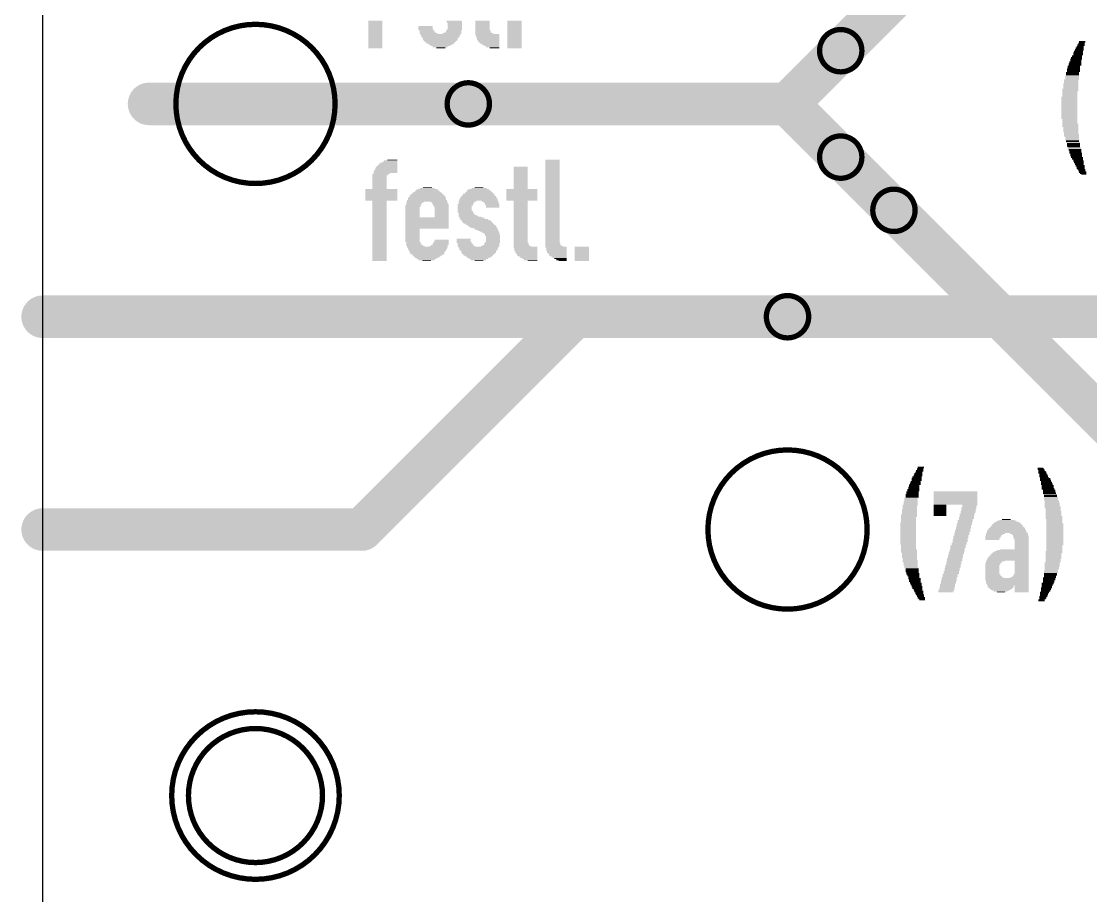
# Model space of a CAD drawing. Extents: x -1 to 100, y 0 to 61.
# Drawn here: x -0.51 to 25.02, y 11.58 to 32.45 of the extents above; entities that cross this region are included whole.
import ezdxf

# ---------------------------------------------------------------- set-up
doc = ezdxf.new("R2010")
doc.units = 0
for name, color, linetype in [('115', 151, 'CONTINUOUS'), ('117', 190, 'CONTINUOUS'), ('170', 151, 'CONTINUOUS'), ('20', 31, 'CONTINUOUS')]:
    doc.layers.add(name, color=color, linetype=linetype)

# ---------------------------------------------------------------- blocks, each defined once
blk = doc.blocks.new('RECT')
blk.add_solid([(-0.5, -0.5), (0.5, -0.5), (-0.5, 0.5), (0.5, 0.5)])

msp = doc.modelspace()

# ---------------------------------------------------------------- linework, layer by layer
at = {"layer": '115', "const_width": 1.016}
for points in [[(22.86, 35.56), (17.78, 30.48)], [(17.78, 30.48), (2.54, 30.48)], [(22.86, 25.4), (17.78, 30.48)], [(12.7, 25.4), (0, 25.4)], [(12.7, 25.4), (7.62, 20.32)], [(22.86, 25.4), (12.7, 25.4)], [(33.02, 15.24), (22.86, 25.4)], [(22.86, 25.4), (71.12, 25.4)], [(7.62, 20.32), (0, 20.32)]]:
    msp.add_lwpolyline(points, dxfattribs=at)
at = {"layer": '115', "const_width": 0.508}
for points in [[(2.54, 30.734, 1), (2.54, 30.226)], [(17.96, 30.66, 1), (17.6, 30.3)], [(17.6, 30.66, 1), (17.96, 30.3)], [(17.78, 30.226, 1), (17.78, 30.734)], [(0, 25.654, 1), (0, 25.146)], [(12.7, 25.654, 1), (12.7, 25.146)], [(12.88, 25.22, 1), (12.52, 25.58)], [(12.7, 25.146, 1), (12.7, 25.654)], [(23.04, 25.58, 1), (22.68, 25.22)], [(22.86, 25.654, 1), (22.86, 25.146)], [(22.68, 25.22, 1), (23.04, 25.58)], [(22.86, 25.146, 1), (22.86, 25.654)], [(0, 20.574, 1), (0, 20.066)], [(7.44, 20.5, 1), (7.8, 20.14)], [(7.62, 20.066, 1), (7.62, 20.574)]]:
    msp.add_lwpolyline(points, format="xyb", dxfattribs=at)
at = {"layer": '117', "const_width": 0.127}
for points in [[(5.08, 28.58, 1), (5.08, 32.38, 1), (5.08, 28.58)], [(19.05, 31.245, 1), (19.05, 32.255, 1), (19.05, 31.245)], [(10.16, 29.975, 1), (10.16, 30.985, 1), (10.16, 29.975)], [(19.05, 28.705, 1), (19.05, 29.715, 1), (19.05, 28.705)], [(20.32, 27.435, 1), (20.32, 28.445, 1), (20.32, 27.435)], [(17.78, 24.895, 1), (17.78, 25.905, 1), (17.78, 24.895)], [(17.78, 18.42, 1), (17.78, 22.22, 1), (17.78, 18.42)], [(5.08, 11.97, 1), (5.08, 15.97, 1), (5.08, 11.97)], [(5.08, 12.37, 1), (5.08, 15.57, 1), (5.08, 12.37)]]:
    msp.add_lwpolyline(points, format="xyb", dxfattribs=at)
at = {"layer": '20'}
msp.add_line((0, 60.96), (0, 0), dxfattribs=at)
msp.add_circle((5.08, 13.97), 1.6, dxfattribs=at)

# ---------------------------------------------------------------- block references
at = {"layer": '170'}
for p, xscale, yscale in [((7.94, 32.46), 0.34, 0.02), ((7.94, 32.44), 0.34, 0.02), ((7.94, 32.42), 0.34, 0.02), ((9.81, 32.46), 0.36, 0.02), ((9.83, 32.44), 0.36, 0.02), ((9.83, 32.42), 0.36, 0.02), ((10.5, 32.46), 0.34, 0.02), ((10.5, 32.44), 0.34, 0.02), ((10.5, 32.42), 0.34, 0.02), ((11.26, 32.46), 0.34, 0.02), ((11.26, 32.44), 0.34, 0.02), ((11.26, 32.42), 0.34, 0.02), ((7.94, 32.395), 0.34, 0.03), ((7.94, 32.37), 0.34, 0.02), ((7.94, 32.35), 0.34, 0.02), ((7.94, 32.33), 0.34, 0.02), ((7.94, 32.31), 0.34, 0.02), ((7.94, 32.29), 0.34, 0.02), ((7.94, 32.27), 0.34, 0.02), ((7.94, 32.25), 0.34, 0.02), ((7.94, 32.23), 0.34, 0.02), ((7.94, 32.205), 0.34, 0.03), ((7.94, 32.18), 0.34, 0.02), ((7.94, 32.16), 0.34, 0.02), ((9.14, 32.33), 0.34, 0.02), ((9.14, 32.31), 0.34, 0.02), ((9.14, 32.29), 0.34, 0.02), ((9.14, 32.27), 0.34, 0.02), ((9.15, 32.25), 0.36, 0.02), ((9.165, 32.23), 0.33, 0.02), ((9.18, 32.205), 0.36, 0.03), ((9.19, 32.18), 0.38, 0.02), ((9.21, 32.16), 0.42, 0.02), ((9.77, 32.16), 0.44, 0.02), ((9.79, 32.18), 0.4, 0.02), ((9.81, 32.23), 0.36, 0.02), ((9.81, 32.205), 0.36, 0.03), ((9.83, 32.25), 0.36, 0.02), ((9.84, 32.395), 0.34, 0.03), ((9.84, 32.37), 0.34, 0.02), ((9.84, 32.35), 0.34, 0.02), ((9.84, 32.33), 0.34, 0.02), ((9.84, 32.31), 0.34, 0.02), ((9.84, 32.29), 0.34, 0.02), ((9.84, 32.27), 0.34, 0.02), ((10.5, 32.395), 0.34, 0.03), ((10.5, 32.37), 0.34, 0.02), ((10.5, 32.35), 0.34, 0.02), ((10.5, 32.33), 0.34, 0.02), ((10.5, 32.31), 0.34, 0.02), ((10.5, 32.29), 0.34, 0.02), ((10.5, 32.27), 0.34, 0.02), ((10.5, 32.25), 0.34, 0.02), ((10.51, 32.23), 0.36, 0.02), ((10.51, 32.205), 0.36, 0.03), ((10.52, 32.18), 0.38, 0.02), ((10.54, 32.16), 0.42, 0.02), ((11.26, 32.395), 0.34, 0.03), ((11.26, 32.37), 0.34, 0.02), ((11.26, 32.35), 0.34, 0.02), ((11.26, 32.33), 0.34, 0.02), ((11.26, 32.31), 0.34, 0.02), ((11.26, 32.29), 0.34, 0.02), ((11.26, 32.27), 0.34, 0.02), ((11.26, 32.25), 0.34, 0.02), ((11.26, 32.23), 0.34, 0.02), ((11.26, 32.205), 0.34, 0.03), ((11.26, 32.18), 0.34, 0.02), ((11.26, 32.16), 0.34, 0.02), ((7.94, 32.14), 0.34, 0.02), ((7.94, 32.12), 0.34, 0.02), ((7.94, 32.1), 0.34, 0.02), ((7.94, 32.08), 0.34, 0.02), ((7.94, 32.06), 0.34, 0.02), ((7.94, 32.04), 0.34, 0.02), ((7.94, 32.015), 0.34, 0.03), ((7.94, 31.99), 0.34, 0.02), ((7.94, 31.97), 0.34, 0.02), ((7.94, 31.95), 0.34, 0.02), ((7.94, 31.93), 0.34, 0.02), ((7.94, 31.91), 0.34, 0.02), ((9.495, 32.14), 0.95, 0.02), ((9.495, 32.12), 0.95, 0.02), ((9.495, 32.1), 0.91, 0.02), ((9.495, 32.08), 0.91, 0.02), ((9.495, 32.06), 0.87, 0.02), ((9.495, 32.04), 0.83, 0.02), ((9.495, 32.015), 0.83, 0.03), ((9.49, 31.99), 0.78, 0.02), ((9.49, 31.97), 0.74, 0.02), ((9.49, 31.95), 0.7, 0.02), ((9.495, 31.93), 0.65, 0.02), ((9.505, 31.91), 0.59, 0.02), ((10.615, 32.14), 0.57, 0.02), ((10.615, 32.12), 0.57, 0.02), ((10.625, 32.1), 0.55, 0.02), ((10.625, 32.08), 0.55, 0.02), ((10.625, 32.06), 0.55, 0.02), ((10.635, 32.04), 0.53, 0.02), ((10.635, 32.015), 0.53, 0.03), ((10.645, 31.99), 0.51, 0.02), ((10.655, 31.97), 0.49, 0.02), ((10.655, 31.95), 0.49, 0.02), ((10.67, 31.93), 0.46, 0.02), ((10.69, 31.91), 0.42, 0.02), ((11.26, 32.14), 0.34, 0.02), ((11.26, 32.12), 0.34, 0.02), ((11.26, 32.1), 0.34, 0.02), ((11.26, 32.08), 0.34, 0.02), ((11.26, 32.06), 0.34, 0.02), ((11.26, 32.04), 0.34, 0.02), ((11.26, 32.015), 0.34, 0.03), ((11.26, 31.99), 0.34, 0.02), ((11.26, 31.97), 0.34, 0.02), ((11.26, 31.95), 0.34, 0.02), ((11.26, 31.93), 0.34, 0.02), ((11.26, 31.91), 0.34, 0.02), ((24.795, 31.93), 0.15, 0.02), ((24.795, 31.91), 0.15, 0.02), ((24.815, 31.97), 0.15, 0.02), ((24.815, 31.95), 0.15, 0.02), ((7.94, 31.89), 0.34, 0.02), ((7.94, 31.87), 0.34, 0.02), ((7.94, 31.845), 0.34, 0.03), ((7.94, 31.82), 0.34, 0.02), ((9.495, 31.89), 0.53, 0.02), ((9.495, 31.87), 0.45, 0.02), ((9.49, 31.845), 0.36, 0.03), ((9.505, 31.82), 0.21, 0.02), ((10.7, 31.89), 0.4, 0.02), ((10.72, 31.87), 0.36, 0.02), ((10.74, 31.845), 0.32, 0.03), ((10.785, 31.82), 0.23, 0.02), ((11.26, 31.89), 0.34, 0.02), ((11.26, 31.87), 0.34, 0.02), ((11.26, 31.845), 0.34, 0.03), ((11.26, 31.82), 0.34, 0.02), ((24.715, 31.7), 0.23, 0.02), ((24.715, 31.68), 0.23, 0.02), ((24.715, 31.655), 0.23, 0.03), ((24.725, 31.74), 0.21, 0.02), ((24.725, 31.72), 0.21, 0.02), ((24.745, 31.78), 0.21, 0.02), ((24.745, 31.76), 0.21, 0.02), ((24.755, 31.82), 0.19, 0.02), ((24.755, 31.8), 0.19, 0.02), ((24.765, 31.845), 0.17, 0.03), ((24.785, 31.89), 0.17, 0.02), ((24.785, 31.87), 0.17, 0.02), ((24.64, 31.44), 0.3, 0.02), ((24.64, 31.42), 0.3, 0.02), ((24.64, 31.4), 0.3, 0.02), ((24.65, 31.485), 0.28, 0.03), ((24.65, 31.46), 0.28, 0.02), ((24.67, 31.55), 0.28, 0.02), ((24.66, 31.53), 0.26, 0.02), ((24.66, 31.51), 0.26, 0.02), ((24.68, 31.59), 0.26, 0.02), ((24.68, 31.57), 0.26, 0.02), ((24.69, 31.63), 0.24, 0.02), ((24.69, 31.61), 0.24, 0.02), ((24.575, 31.15), 0.33, 0.02), ((24.575, 31.13), 0.33, 0.02), ((24.585, 31.23), 0.31, 0.02), ((24.585, 31.21), 0.31, 0.02), ((24.585, 31.19), 0.31, 0.02), ((24.585, 31.17), 0.31, 0.02), ((24.605, 31.32), 0.31, 0.02), ((24.605, 31.295), 0.31, 0.03), ((24.605, 31.27), 0.31, 0.02), ((24.605, 31.25), 0.31, 0.02), ((24.615, 31.38), 0.29, 0.02), ((24.615, 31.36), 0.29, 0.02), ((24.615, 31.34), 0.29, 0.02), ((24.54, 30.96), 0.36, 0.02), ((24.54, 30.935), 0.36, 0.03), ((24.54, 30.91), 0.36, 0.02), ((24.54, 30.89), 0.36, 0.02), ((24.56, 31.06), 0.36, 0.02), ((24.55, 31.04), 0.34, 0.02), ((24.55, 31.02), 0.34, 0.02), ((24.55, 31), 0.34, 0.02), ((24.55, 30.98), 0.34, 0.02), ((24.575, 31.105), 0.33, 0.03), ((24.575, 31.08), 0.33, 0.02), ((24.51, 30.64), 0.38, 0.02), ((24.51, 30.62), 0.38, 0.02), ((24.53, 30.83), 0.38, 0.02), ((24.53, 30.81), 0.38, 0.02), ((24.53, 30.79), 0.38, 0.02), ((24.52, 30.77), 0.36, 0.02), ((24.52, 30.745), 0.36, 0.03), ((24.52, 30.72), 0.36, 0.02), ((24.52, 30.7), 0.36, 0.02), ((24.52, 30.68), 0.36, 0.02), ((24.52, 30.66), 0.36, 0.02), ((24.54, 30.87), 0.36, 0.02), ((24.54, 30.85), 0.36, 0.02), ((24.51, 30.6), 0.38, 0.02), ((24.51, 30.575), 0.38, 0.03), ((24.51, 30.55), 0.38, 0.02), ((24.51, 30.53), 0.38, 0.02), ((24.51, 30.51), 0.38, 0.02), ((24.51, 30.49), 0.38, 0.02), ((24.51, 30.47), 0.38, 0.02), ((24.51, 30.45), 0.38, 0.02), ((24.51, 30.43), 0.38, 0.02), ((24.51, 30.41), 0.38, 0.02), ((24.51, 30.385), 0.38, 0.03), ((24.51, 30.36), 0.38, 0.02), ((24.51, 30.34), 0.38, 0.02), ((24.51, 30.32), 0.38, 0.02), ((24.51, 30.3), 0.38, 0.02), ((24.51, 30.28), 0.38, 0.02), ((24.51, 30.26), 0.38, 0.02), ((24.51, 30.24), 0.38, 0.02), ((24.51, 30.215), 0.38, 0.03), ((24.51, 30.19), 0.38, 0.02), ((24.51, 30.17), 0.38, 0.02), ((24.51, 30.15), 0.38, 0.02), ((24.51, 30.13), 0.38, 0.02), ((24.52, 30.11), 0.36, 0.02), ((24.52, 30.09), 0.36, 0.02), ((24.52, 30.07), 0.36, 0.02), ((24.52, 30.05), 0.36, 0.02), ((24.52, 30.025), 0.36, 0.03), ((24.53, 30), 0.38, 0.02), ((24.53, 29.98), 0.38, 0.02), ((24.53, 29.96), 0.38, 0.02), ((24.53, 29.94), 0.38, 0.02), ((24.54, 29.92), 0.36, 0.02), ((24.54, 29.9), 0.36, 0.02), ((24.54, 29.88), 0.36, 0.02), ((24.54, 29.855), 0.36, 0.03), ((24.54, 29.83), 0.36, 0.02), ((24.54, 29.81), 0.36, 0.02), ((24.55, 29.79), 0.34, 0.02), ((24.55, 29.77), 0.34, 0.02), ((24.56, 29.75), 0.36, 0.02), ((24.56, 29.73), 0.36, 0.02), ((24.56, 29.71), 0.36, 0.02), ((24.575, 29.69), 0.33, 0.02), ((24.575, 29.665), 0.33, 0.03), ((24.575, 29.64), 0.33, 0.02), ((24.575, 29.62), 0.33, 0.02), ((24.585, 29.6), 0.31, 0.02), ((24.585, 29.58), 0.31, 0.02), ((24.595, 29.56), 0.33, 0.02), ((24.605, 29.54), 0.31, 0.02), ((24.605, 29.52), 0.31, 0.02), ((24.605, 29.5), 0.31, 0.02), ((24.605, 29.475), 0.31, 0.03), ((24.615, 29.45), 0.29, 0.02), ((24.63, 29.43), 0.32, 0.02), ((24.63, 29.41), 0.32, 0.02), ((24.64, 29.39), 0.3, 0.02), ((24.64, 29.37), 0.3, 0.02), ((24.65, 29.35), 0.28, 0.02), ((8.29, 29.09), 0.36, 0.02), ((8.31, 29.115), 0.32, 0.03), ((8.35, 29.14), 0.24, 0.02), ((12.17, 29.14), 0.34, 0.02), ((12.17, 29.115), 0.34, 0.03), ((12.17, 29.09), 0.34, 0.02), ((24.65, 29.33), 0.28, 0.02), ((24.66, 29.305), 0.3, 0.03), ((24.67, 29.28), 0.28, 0.02), ((24.67, 29.26), 0.28, 0.02), ((24.67, 29.24), 0.28, 0.02), ((24.68, 29.22), 0.26, 0.02), ((24.69, 29.2), 0.28, 0.02), ((24.7, 29.18), 0.26, 0.02), ((24.7, 29.16), 0.26, 0.02), ((24.715, 29.14), 0.23, 0.02), ((24.725, 29.115), 0.25, 0.03), ((24.735, 29.09), 0.23, 0.02), ((8.185, 28.86), 0.57, 0.02), ((8.185, 28.84), 0.57, 0.02), ((8.195, 28.9), 0.55, 0.02), ((8.195, 28.88), 0.55, 0.02), ((8.205, 28.945), 0.53, 0.03), ((8.205, 28.92), 0.53, 0.02), ((8.215, 28.97), 0.51, 0.02), ((8.225, 28.99), 0.49, 0.02), ((8.235, 29.01), 0.47, 0.02), ((8.245, 29.03), 0.45, 0.02), ((8.255, 29.05), 0.43, 0.02), ((8.265, 29.07), 0.41, 0.02), ((11.41, 28.97), 0.34, 0.02), ((11.41, 28.945), 0.34, 0.03), ((11.41, 28.92), 0.34, 0.02), ((11.41, 28.9), 0.34, 0.02), ((11.41, 28.88), 0.34, 0.02), ((11.41, 28.86), 0.34, 0.02), ((11.41, 28.84), 0.34, 0.02), ((12.17, 29.07), 0.34, 0.02), ((12.17, 29.05), 0.34, 0.02), ((12.17, 29.03), 0.34, 0.02), ((12.17, 29.01), 0.34, 0.02), ((12.17, 28.99), 0.34, 0.02), ((12.17, 28.97), 0.34, 0.02), ((12.17, 28.945), 0.34, 0.03), ((12.17, 28.92), 0.34, 0.02), ((12.17, 28.9), 0.34, 0.02), ((12.17, 28.88), 0.34, 0.02), ((12.17, 28.86), 0.34, 0.02), ((12.17, 28.84), 0.34, 0.02), ((24.735, 29.07), 0.23, 0.02), ((24.745, 29.05), 0.21, 0.02), ((24.745, 29.03), 0.21, 0.02), ((24.765, 29.01), 0.21, 0.02), ((24.765, 28.99), 0.21, 0.02), ((24.775, 28.97), 0.19, 0.02), ((24.775, 28.945), 0.19, 0.03), ((24.795, 28.92), 0.19, 0.02), ((24.805, 28.9), 0.17, 0.02), ((24.805, 28.88), 0.17, 0.02), ((24.825, 28.86), 0.17, 0.02), ((24.825, 28.84), 0.17, 0.02), ((8.065, 28.8), 0.39, 0.02), ((8.05, 28.78), 0.36, 0.02), ((8.04, 28.755), 0.34, 0.03), ((8.04, 28.73), 0.34, 0.02), ((8.04, 28.71), 0.34, 0.02), ((8.04, 28.69), 0.34, 0.02), ((8.04, 28.67), 0.34, 0.02), ((8.04, 28.65), 0.34, 0.02), ((8.04, 28.63), 0.34, 0.02), ((8.04, 28.61), 0.34, 0.02), ((8.04, 28.59), 0.34, 0.02), ((8.09, 28.82), 0.38, 0.02), ((11.41, 28.82), 0.34, 0.02), ((11.41, 28.8), 0.34, 0.02), ((11.41, 28.78), 0.34, 0.02), ((11.41, 28.755), 0.34, 0.03), ((11.41, 28.73), 0.34, 0.02), ((11.41, 28.71), 0.34, 0.02), ((11.41, 28.69), 0.34, 0.02), ((11.41, 28.67), 0.34, 0.02), ((11.41, 28.65), 0.34, 0.02), ((11.41, 28.63), 0.34, 0.02), ((11.41, 28.61), 0.34, 0.02), ((11.41, 28.59), 0.34, 0.02), ((12.17, 28.82), 0.34, 0.02), ((12.17, 28.8), 0.34, 0.02), ((12.17, 28.78), 0.34, 0.02), ((12.17, 28.755), 0.34, 0.03), ((12.17, 28.73), 0.34, 0.02), ((12.17, 28.71), 0.34, 0.02), ((12.17, 28.69), 0.34, 0.02), ((12.17, 28.67), 0.34, 0.02), ((12.17, 28.65), 0.34, 0.02), ((12.17, 28.63), 0.34, 0.02), ((12.17, 28.61), 0.34, 0.02), ((12.17, 28.59), 0.34, 0.02), ((24.835, 28.82), 0.15, 0.02), ((24.85, 28.8), 0.12, 0.02), ((8.085, 28.44), 0.77, 0.02), ((8.085, 28.42), 0.77, 0.02), ((8.085, 28.395), 0.77, 0.03), ((8.085, 28.37), 0.77, 0.02), ((8.085, 28.35), 0.77, 0.02), ((8.085, 28.33), 0.77, 0.02), ((8.04, 28.565), 0.34, 0.03), ((8.04, 28.54), 0.34, 0.02), ((8.04, 28.52), 0.34, 0.02), ((8.04, 28.5), 0.34, 0.02), ((8.04, 28.48), 0.34, 0.02), ((8.04, 28.46), 0.34, 0.02), ((9.18, 28.33), 0.74, 0.02), ((9.18, 28.35), 0.7, 0.02), ((9.175, 28.37), 0.65, 0.02), ((9.185, 28.395), 0.59, 0.03), ((9.175, 28.42), 0.53, 0.02), ((9.185, 28.44), 0.47, 0.02), ((9.18, 28.46), 0.36, 0.02), ((9.185, 28.48), 0.21, 0.02), ((10.4, 28.33), 0.74, 0.02), ((10.415, 28.35), 0.67, 0.02), ((10.415, 28.37), 0.63, 0.02), ((10.415, 28.395), 0.59, 0.03), ((10.405, 28.42), 0.53, 0.02), ((10.415, 28.44), 0.47, 0.02), ((10.42, 28.46), 0.36, 0.02), ((10.415, 28.48), 0.21, 0.02), ((11.44, 28.44), 0.74, 0.02), ((11.44, 28.42), 0.74, 0.02), ((11.44, 28.395), 0.74, 0.03), ((11.44, 28.37), 0.74, 0.02), ((11.44, 28.35), 0.74, 0.02), ((11.44, 28.33), 0.74, 0.02), ((11.41, 28.565), 0.34, 0.03), ((11.41, 28.54), 0.34, 0.02), ((11.41, 28.52), 0.34, 0.02), ((11.41, 28.5), 0.34, 0.02), ((11.41, 28.48), 0.34, 0.02), ((11.41, 28.46), 0.34, 0.02), ((12.17, 28.565), 0.34, 0.03), ((12.17, 28.54), 0.34, 0.02), ((12.17, 28.52), 0.34, 0.02), ((12.17, 28.5), 0.34, 0.02), ((12.17, 28.48), 0.34, 0.02), ((12.17, 28.46), 0.34, 0.02), ((12.17, 28.44), 0.34, 0.02), ((12.17, 28.42), 0.34, 0.02), ((12.17, 28.395), 0.34, 0.03), ((12.17, 28.37), 0.34, 0.02), ((12.17, 28.35), 0.34, 0.02), ((12.17, 28.33), 0.34, 0.02), ((8.085, 28.31), 0.77, 0.02), ((8.085, 28.29), 0.77, 0.02), ((8.085, 28.27), 0.77, 0.02), ((8.085, 28.25), 0.77, 0.02), ((8.085, 28.23), 0.77, 0.02), ((8.085, 28.205), 0.77, 0.03), ((8.085, 28.18), 0.77, 0.02), ((8.04, 28.16), 0.34, 0.02), ((8.04, 28.14), 0.34, 0.02), ((8.04, 28.12), 0.34, 0.02), ((8.04, 28.1), 0.34, 0.02), ((8.04, 28.08), 0.34, 0.02), ((8.89, 28.14), 0.42, 0.02), ((8.87, 28.12), 0.38, 0.02), ((8.86, 28.1), 0.36, 0.02), ((8.86, 28.08), 0.36, 0.02), ((9.175, 28.18), 0.95, 0.02), ((9.175, 28.16), 0.95, 0.02), ((9.175, 28.23), 0.91, 0.02), ((9.175, 28.205), 0.91, 0.03), ((9.175, 28.25), 0.87, 0.02), ((9.175, 28.29), 0.83, 0.02), ((9.185, 28.27), 0.85, 0.02), ((9.175, 28.31), 0.79, 0.02), ((9.46, 28.14), 0.42, 0.02), ((9.48, 28.12), 0.38, 0.02), ((9.49, 28.1), 0.36, 0.02), ((9.5, 28.08), 0.38, 0.02), ((10.09, 28.08), 0.36, 0.02), ((10.14, 28.16), 0.42, 0.02), ((10.12, 28.14), 0.38, 0.02), ((10.11, 28.12), 0.36, 0.02), ((10.11, 28.1), 0.36, 0.02), ((10.405, 28.205), 0.91, 0.03), ((10.405, 28.18), 0.91, 0.02), ((10.405, 28.25), 0.87, 0.02), ((10.405, 28.23), 0.87, 0.02), ((10.405, 28.27), 0.83, 0.02), ((10.4, 28.29), 0.78, 0.02), ((10.41, 28.31), 0.76, 0.02), ((10.68, 28.16), 0.4, 0.02), ((10.7, 28.14), 0.36, 0.02), ((10.71, 28.12), 0.34, 0.02), ((10.73, 28.1), 0.34, 0.02), ((10.73, 28.08), 0.34, 0.02), ((11.44, 28.31), 0.74, 0.02), ((11.44, 28.29), 0.74, 0.02), ((11.44, 28.27), 0.74, 0.02), ((11.44, 28.25), 0.74, 0.02), ((11.44, 28.23), 0.74, 0.02), ((11.44, 28.205), 0.74, 0.03), ((11.44, 28.18), 0.74, 0.02), ((11.41, 28.16), 0.34, 0.02), ((11.41, 28.14), 0.34, 0.02), ((11.41, 28.12), 0.34, 0.02), ((11.41, 28.1), 0.34, 0.02), ((11.41, 28.08), 0.34, 0.02), ((12.17, 28.31), 0.34, 0.02), ((12.17, 28.29), 0.34, 0.02), ((12.17, 28.27), 0.34, 0.02), ((12.17, 28.25), 0.34, 0.02), ((12.17, 28.23), 0.34, 0.02), ((12.17, 28.205), 0.34, 0.03), ((12.17, 28.18), 0.34, 0.02), ((12.17, 28.16), 0.34, 0.02), ((12.17, 28.14), 0.34, 0.02), ((12.17, 28.12), 0.34, 0.02), ((12.17, 28.1), 0.34, 0.02), ((12.17, 28.08), 0.34, 0.02), ((8.04, 28.06), 0.34, 0.02), ((8.04, 28.035), 0.34, 0.03), ((8.04, 28.01), 0.34, 0.02), ((8.04, 27.99), 0.34, 0.02), ((8.04, 27.97), 0.34, 0.02), ((8.04, 27.95), 0.34, 0.02), ((8.04, 27.93), 0.34, 0.02), ((8.04, 27.91), 0.34, 0.02), ((8.04, 27.89), 0.34, 0.02), ((8.04, 27.87), 0.34, 0.02), ((8.04, 27.845), 0.34, 0.03), ((8.04, 27.82), 0.34, 0.02), ((8.84, 28.06), 0.36, 0.02), ((8.84, 28.035), 0.36, 0.03), ((8.83, 28.01), 0.34, 0.02), ((8.83, 27.99), 0.34, 0.02), ((8.83, 27.97), 0.34, 0.02), ((8.83, 27.95), 0.34, 0.02), ((8.83, 27.93), 0.34, 0.02), ((8.83, 27.91), 0.34, 0.02), ((8.83, 27.89), 0.34, 0.02), ((8.83, 27.87), 0.34, 0.02), ((8.83, 27.845), 0.34, 0.03), ((8.83, 27.82), 0.34, 0.02), ((9.51, 28.06), 0.36, 0.02), ((9.51, 28.035), 0.36, 0.03), ((9.525, 28.01), 0.33, 0.02), ((9.525, 27.99), 0.33, 0.02), ((9.525, 27.97), 0.33, 0.02), ((9.525, 27.95), 0.33, 0.02), ((9.525, 27.93), 0.33, 0.02), ((9.525, 27.91), 0.33, 0.02), ((9.525, 27.89), 0.33, 0.02), ((9.525, 27.87), 0.33, 0.02), ((9.525, 27.845), 0.33, 0.03), ((9.525, 27.82), 0.33, 0.02), ((10.09, 28.06), 0.36, 0.02), ((10.075, 28.035), 0.33, 0.03), ((10.075, 28.01), 0.33, 0.02), ((10.075, 27.99), 0.33, 0.02), ((10.075, 27.97), 0.33, 0.02), ((10.075, 27.95), 0.33, 0.02), ((10.075, 27.93), 0.33, 0.02), ((10.09, 27.91), 0.36, 0.02), ((10.09, 27.89), 0.36, 0.02), ((10.11, 27.87), 0.36, 0.02), ((10.12, 27.845), 0.38, 0.03), ((10.14, 27.82), 0.42, 0.02), ((10.74, 28.06), 0.32, 0.02), ((10.74, 28.035), 0.32, 0.03), ((10.74, 28.01), 0.32, 0.02), ((11.41, 28.06), 0.34, 0.02), ((11.41, 28.035), 0.34, 0.03), ((11.41, 28.01), 0.34, 0.02), ((11.41, 27.99), 0.34, 0.02), ((11.41, 27.97), 0.34, 0.02), ((11.41, 27.95), 0.34, 0.02), ((11.41, 27.93), 0.34, 0.02), ((11.41, 27.91), 0.34, 0.02), ((11.41, 27.89), 0.34, 0.02), ((11.41, 27.87), 0.34, 0.02), ((11.41, 27.845), 0.34, 0.03), ((11.41, 27.82), 0.34, 0.02), ((12.17, 28.06), 0.34, 0.02), ((12.17, 28.035), 0.34, 0.03), ((12.17, 28.01), 0.34, 0.02), ((12.17, 27.99), 0.34, 0.02), ((12.17, 27.97), 0.34, 0.02), ((12.17, 27.95), 0.34, 0.02), ((12.17, 27.93), 0.34, 0.02), ((12.17, 27.91), 0.34, 0.02), ((12.17, 27.89), 0.34, 0.02), ((12.17, 27.87), 0.34, 0.02), ((12.17, 27.845), 0.34, 0.03), ((12.17, 27.82), 0.34, 0.02), ((8.04, 27.8), 0.34, 0.02), ((8.04, 27.78), 0.34, 0.02), ((8.04, 27.76), 0.34, 0.02), ((8.04, 27.74), 0.34, 0.02), ((8.04, 27.72), 0.34, 0.02), ((8.04, 27.7), 0.34, 0.02), ((8.04, 27.675), 0.34, 0.03), ((8.04, 27.65), 0.34, 0.02), ((8.04, 27.63), 0.34, 0.02), ((8.04, 27.61), 0.34, 0.02), ((8.04, 27.59), 0.34, 0.02), ((8.04, 27.57), 0.34, 0.02), ((8.83, 27.8), 0.34, 0.02), ((8.83, 27.78), 0.34, 0.02), ((9.175, 27.76), 1.03, 0.02), ((9.175, 27.74), 1.03, 0.02), ((9.175, 27.72), 1.03, 0.02), ((9.175, 27.7), 1.03, 0.02), ((9.175, 27.675), 1.03, 0.03), ((9.175, 27.65), 1.03, 0.02), ((9.175, 27.63), 1.03, 0.02), ((9.175, 27.61), 1.03, 0.02), ((9.175, 27.59), 1.03, 0.02), ((9.175, 27.57), 1.03, 0.02), ((9.525, 27.8), 0.33, 0.02), ((9.525, 27.78), 0.33, 0.02), ((10.16, 27.8), 0.46, 0.02), ((10.205, 27.78), 0.51, 0.02), ((10.235, 27.76), 0.57, 0.02), ((10.265, 27.74), 0.59, 0.02), ((10.3, 27.72), 0.66, 0.02), ((10.33, 27.7), 0.68, 0.02), ((10.36, 27.675), 0.7, 0.03), ((10.38, 27.65), 0.7, 0.02), ((10.4, 27.63), 0.7, 0.02), ((10.435, 27.61), 0.67, 0.02), ((10.455, 27.59), 0.67, 0.02), ((10.49, 27.57), 0.66, 0.02), ((11.41, 27.8), 0.34, 0.02), ((11.41, 27.78), 0.34, 0.02), ((11.41, 27.76), 0.34, 0.02), ((11.41, 27.74), 0.34, 0.02), ((11.41, 27.72), 0.34, 0.02), ((11.41, 27.7), 0.34, 0.02), ((11.41, 27.675), 0.34, 0.03), ((11.41, 27.65), 0.34, 0.02), ((11.41, 27.63), 0.34, 0.02), ((11.41, 27.61), 0.34, 0.02), ((11.41, 27.59), 0.34, 0.02), ((11.41, 27.57), 0.34, 0.02), ((12.17, 27.8), 0.34, 0.02), ((12.17, 27.78), 0.34, 0.02), ((12.17, 27.76), 0.34, 0.02), ((12.17, 27.74), 0.34, 0.02), ((12.17, 27.72), 0.34, 0.02), ((12.17, 27.7), 0.34, 0.02), ((12.17, 27.675), 0.34, 0.03), ((12.17, 27.65), 0.34, 0.02), ((12.17, 27.63), 0.34, 0.02), ((12.17, 27.61), 0.34, 0.02), ((12.17, 27.59), 0.34, 0.02), ((12.17, 27.57), 0.34, 0.02), ((8.04, 27.55), 0.34, 0.02), ((8.04, 27.53), 0.34, 0.02), ((8.04, 27.51), 0.34, 0.02), ((8.04, 27.485), 0.34, 0.03), ((8.04, 27.46), 0.34, 0.02), ((8.04, 27.44), 0.34, 0.02), ((8.04, 27.42), 0.34, 0.02), ((8.04, 27.4), 0.34, 0.02), ((8.04, 27.38), 0.34, 0.02), ((8.04, 27.36), 0.34, 0.02), ((8.04, 27.34), 0.34, 0.02), ((8.04, 27.315), 0.34, 0.03), ((9.175, 27.55), 1.03, 0.02), ((9.175, 27.53), 1.03, 0.02), ((9.175, 27.51), 1.03, 0.02), ((8.83, 27.485), 0.34, 0.03), ((8.83, 27.46), 0.34, 0.02), ((8.83, 27.44), 0.34, 0.02), ((8.83, 27.42), 0.34, 0.02), ((8.83, 27.4), 0.34, 0.02), ((8.83, 27.38), 0.34, 0.02), ((8.83, 27.36), 0.34, 0.02), ((8.83, 27.34), 0.34, 0.02), ((8.83, 27.315), 0.34, 0.03), ((10.51, 27.55), 0.66, 0.02), ((10.53, 27.53), 0.62, 0.02), ((10.575, 27.51), 0.57, 0.02), ((10.595, 27.485), 0.53, 0.03), ((10.635, 27.46), 0.49, 0.02), ((10.66, 27.44), 0.44, 0.02), ((10.69, 27.42), 0.42, 0.02), ((10.71, 27.4), 0.38, 0.02), ((10.72, 27.38), 0.36, 0.02), ((10.74, 27.36), 0.36, 0.02), ((10.74, 27.34), 0.36, 0.02), ((10.75, 27.315), 0.34, 0.03), ((11.41, 27.55), 0.34, 0.02), ((11.41, 27.53), 0.34, 0.02), ((11.41, 27.51), 0.34, 0.02), ((11.41, 27.485), 0.34, 0.03), ((11.41, 27.46), 0.34, 0.02), ((11.41, 27.44), 0.34, 0.02), ((11.41, 27.42), 0.34, 0.02), ((11.41, 27.4), 0.34, 0.02), ((11.41, 27.38), 0.34, 0.02), ((11.41, 27.36), 0.34, 0.02), ((11.41, 27.34), 0.34, 0.02), ((11.41, 27.315), 0.34, 0.03), ((12.17, 27.55), 0.34, 0.02), ((12.17, 27.53), 0.34, 0.02), ((12.17, 27.51), 0.34, 0.02), ((12.17, 27.485), 0.34, 0.03), ((12.17, 27.46), 0.34, 0.02), ((12.17, 27.44), 0.34, 0.02), ((12.17, 27.42), 0.34, 0.02), ((12.17, 27.4), 0.34, 0.02), ((12.17, 27.38), 0.34, 0.02), ((12.17, 27.36), 0.34, 0.02), ((12.17, 27.34), 0.34, 0.02), ((12.17, 27.315), 0.34, 0.03), ((8.04, 27.29), 0.34, 0.02), ((8.04, 27.27), 0.34, 0.02), ((8.04, 27.25), 0.34, 0.02), ((8.04, 27.23), 0.34, 0.02), ((8.04, 27.21), 0.34, 0.02), ((8.04, 27.19), 0.34, 0.02), ((8.04, 27.17), 0.34, 0.02), ((8.04, 27.15), 0.34, 0.02), ((8.04, 27.125), 0.34, 0.03), ((8.04, 27.1), 0.34, 0.02), ((8.04, 27.08), 0.34, 0.02), ((8.04, 27.06), 0.34, 0.02), ((8.83, 27.29), 0.34, 0.02), ((8.83, 27.27), 0.34, 0.02), ((8.83, 27.25), 0.34, 0.02), ((8.83, 27.23), 0.34, 0.02), ((8.83, 27.21), 0.34, 0.02), ((8.83, 27.19), 0.34, 0.02), ((8.85, 27.17), 0.34, 0.02), ((8.85, 27.15), 0.34, 0.02), ((8.86, 27.125), 0.36, 0.03), ((8.88, 27.1), 0.4, 0.02), ((8.91, 27.08), 0.42, 0.02), ((9.185, 27.06), 0.97, 0.02), ((9.45, 27.08), 0.44, 0.02), ((9.47, 27.1), 0.4, 0.02), ((9.5, 27.15), 0.38, 0.02), ((9.5, 27.125), 0.38, 0.03), ((9.51, 27.19), 0.36, 0.02), ((9.51, 27.17), 0.36, 0.02), ((9.525, 27.23), 0.33, 0.02), ((9.525, 27.21), 0.33, 0.02), ((10.05, 27.25), 0.34, 0.02), ((10.05, 27.23), 0.34, 0.02), ((10.05, 27.21), 0.34, 0.02), ((10.05, 27.19), 0.34, 0.02), ((10.06, 27.17), 0.36, 0.02), ((10.075, 27.15), 0.33, 0.02), ((10.09, 27.125), 0.36, 0.03), ((10.1, 27.1), 0.38, 0.02), ((10.12, 27.08), 0.42, 0.02), ((10.405, 27.06), 0.95, 0.02), ((10.68, 27.08), 0.44, 0.02), ((10.7, 27.1), 0.4, 0.02), ((10.72, 27.15), 0.36, 0.02), ((10.72, 27.125), 0.36, 0.03), ((10.74, 27.17), 0.36, 0.02), ((10.75, 27.29), 0.34, 0.02), ((10.75, 27.27), 0.34, 0.02), ((10.75, 27.25), 0.34, 0.02), ((10.75, 27.23), 0.34, 0.02), ((10.75, 27.21), 0.34, 0.02), ((10.75, 27.19), 0.34, 0.02), ((11.41, 27.29), 0.34, 0.02), ((11.41, 27.27), 0.34, 0.02), ((11.41, 27.25), 0.34, 0.02), ((11.41, 27.23), 0.34, 0.02), ((11.41, 27.21), 0.34, 0.02), ((11.41, 27.19), 0.34, 0.02), ((11.41, 27.17), 0.34, 0.02), ((11.42, 27.15), 0.36, 0.02), ((11.42, 27.125), 0.36, 0.03), ((11.43, 27.1), 0.38, 0.02), ((11.45, 27.08), 0.42, 0.02), ((11.525, 27.06), 0.57, 0.02), ((12.17, 27.29), 0.34, 0.02), ((12.17, 27.27), 0.34, 0.02), ((12.17, 27.25), 0.34, 0.02), ((12.17, 27.23), 0.34, 0.02), ((12.17, 27.21), 0.34, 0.02), ((12.17, 27.19), 0.34, 0.02), ((12.17, 27.17), 0.34, 0.02), ((12.18, 27.15), 0.36, 0.02), ((12.18, 27.125), 0.36, 0.03), ((12.19, 27.1), 0.38, 0.02), ((12.21, 27.08), 0.42, 0.02), ((12.255, 27.06), 0.51, 0.02), ((12.87, 27.06), 0.34, 0.02), ((8.04, 27.04), 0.34, 0.02), ((8.04, 27.02), 0.34, 0.02), ((8.04, 27), 0.34, 0.02), ((8.04, 26.98), 0.34, 0.02), ((8.04, 26.96), 0.34, 0.02), ((8.04, 26.935), 0.34, 0.03), ((8.04, 26.91), 0.34, 0.02), ((8.04, 26.89), 0.34, 0.02), ((8.04, 26.87), 0.34, 0.02), ((8.04, 26.85), 0.34, 0.02), ((8.04, 26.83), 0.34, 0.02), ((8.04, 26.81), 0.34, 0.02), ((8.04, 26.79), 0.34, 0.02), ((9.185, 27.04), 0.93, 0.02), ((9.185, 27.02), 0.93, 0.02), ((9.185, 27), 0.89, 0.02), ((9.185, 26.98), 0.89, 0.02), ((9.185, 26.96), 0.85, 0.02), ((9.175, 26.935), 0.83, 0.03), ((9.185, 26.91), 0.81, 0.02), ((9.19, 26.89), 0.76, 0.02), ((9.18, 26.87), 0.7, 0.02), ((9.175, 26.85), 0.65, 0.02), ((9.175, 26.83), 0.61, 0.02), ((9.165, 26.81), 0.55, 0.02), ((9.165, 26.79), 0.47, 0.02), ((10.405, 27.04), 0.95, 0.02), ((10.405, 27.02), 0.91, 0.02), ((10.405, 27), 0.91, 0.02), ((10.405, 26.98), 0.87, 0.02), ((10.405, 26.96), 0.83, 0.02), ((10.405, 26.935), 0.83, 0.03), ((10.4, 26.91), 0.78, 0.02), ((10.4, 26.89), 0.74, 0.02), ((10.4, 26.87), 0.7, 0.02), ((10.405, 26.85), 0.65, 0.02), ((10.415, 26.83), 0.59, 0.02), ((10.405, 26.81), 0.53, 0.02), ((10.405, 26.79), 0.45, 0.02), ((11.525, 27.04), 0.57, 0.02), ((11.535, 27.02), 0.55, 0.02), ((11.535, 27), 0.55, 0.02), ((11.535, 26.98), 0.55, 0.02), ((11.545, 26.96), 0.53, 0.02), ((11.545, 26.935), 0.53, 0.03), ((11.555, 26.91), 0.51, 0.02), ((11.565, 26.89), 0.49, 0.02), ((11.565, 26.87), 0.49, 0.02), ((11.58, 26.85), 0.46, 0.02), ((11.6, 26.83), 0.42, 0.02), ((11.61, 26.81), 0.4, 0.02), ((11.63, 26.79), 0.36, 0.02), ((12.265, 27.04), 0.49, 0.02), ((12.265, 27.02), 0.49, 0.02), ((12.265, 27), 0.49, 0.02), ((12.265, 26.98), 0.49, 0.02), ((12.275, 26.96), 0.47, 0.02), ((12.275, 26.935), 0.47, 0.03), ((12.29, 26.91), 0.44, 0.02), ((12.3, 26.89), 0.42, 0.02), ((12.3, 26.87), 0.42, 0.02), ((12.31, 26.85), 0.4, 0.02), ((12.33, 26.83), 0.36, 0.02), ((12.34, 26.81), 0.34, 0.02), ((12.36, 26.79), 0.3, 0.02), ((12.87, 27.04), 0.34, 0.02), ((12.87, 27.02), 0.34, 0.02), ((12.87, 27), 0.34, 0.02), ((12.87, 26.98), 0.34, 0.02), ((12.87, 26.96), 0.34, 0.02), ((12.87, 26.935), 0.34, 0.03), ((12.87, 26.91), 0.34, 0.02), ((12.87, 26.89), 0.34, 0.02), ((12.87, 26.87), 0.34, 0.02), ((12.87, 26.85), 0.34, 0.02), ((12.87, 26.83), 0.34, 0.02), ((12.87, 26.81), 0.34, 0.02), ((12.87, 26.79), 0.34, 0.02), ((8.04, 26.765), 0.34, 0.03), ((8.04, 26.74), 0.34, 0.02), ((9.165, 26.765), 0.39, 0.03), ((9.165, 26.74), 0.21, 0.02), ((10.4, 26.765), 0.36, 0.03), ((10.415, 26.74), 0.21, 0.02), ((11.65, 26.765), 0.32, 0.03), ((11.695, 26.74), 0.23, 0.02), ((12.385, 26.765), 0.25, 0.03), ((12.415, 26.74), 0.19, 0.02), ((12.87, 26.765), 0.34, 0.03), ((12.87, 26.74), 0.34, 0.02), ((20.915, 21.685), 0.17, 0.03), ((20.935, 21.73), 0.17, 0.02), ((20.935, 21.71), 0.17, 0.02), ((20.945, 21.77), 0.15, 0.02), ((20.945, 21.75), 0.15, 0.02), ((20.965, 21.81), 0.15, 0.02), ((20.965, 21.79), 0.15, 0.02), ((23.815, 21.79), 0.13, 0.02), ((23.825, 21.77), 0.15, 0.02), ((23.835, 21.75), 0.17, 0.02), ((23.845, 21.73), 0.15, 0.02), ((23.855, 21.71), 0.17, 0.02), ((23.865, 21.685), 0.19, 0.03), ((20.83, 21.43), 0.26, 0.02), ((20.84, 21.47), 0.24, 0.02), ((20.84, 21.45), 0.24, 0.02), ((20.86, 21.54), 0.24, 0.02), ((20.86, 21.52), 0.24, 0.02), ((20.86, 21.495), 0.24, 0.03), ((20.87, 21.58), 0.22, 0.02), ((20.87, 21.56), 0.22, 0.02), ((20.895, 21.62), 0.21, 0.02), ((20.895, 21.6), 0.21, 0.02), ((20.905, 21.66), 0.19, 0.02), ((20.905, 21.64), 0.19, 0.02), ((23.865, 21.66), 0.19, 0.02), ((23.885, 21.64), 0.19, 0.02), ((23.885, 21.62), 0.19, 0.02), ((23.895, 21.6), 0.21, 0.02), ((23.895, 21.58), 0.21, 0.02), ((23.915, 21.56), 0.21, 0.02), ((23.93, 21.54), 0.24, 0.02), ((23.93, 21.52), 0.24, 0.02), ((23.94, 21.495), 0.26, 0.03), ((23.95, 21.47), 0.24, 0.02), ((23.96, 21.45), 0.26, 0.02), ((23.96, 21.43), 0.26, 0.02), ((20.765, 21.22), 0.29, 0.02), ((20.765, 21.2), 0.29, 0.02), ((20.765, 21.18), 0.29, 0.02), ((20.785, 21.28), 0.29, 0.02), ((20.785, 21.26), 0.29, 0.02), ((20.785, 21.24), 0.29, 0.02), ((20.795, 21.325), 0.27, 0.03), ((20.795, 21.3), 0.27, 0.02), ((20.82, 21.39), 0.28, 0.02), ((20.805, 21.37), 0.25, 0.02), ((20.805, 21.35), 0.25, 0.02), ((20.83, 21.41), 0.26, 0.02), ((21.79, 21.22), 1.04, 0.02), ((21.79, 21.2), 1.04, 0.02), ((21.79, 21.18), 1.04, 0.02), ((23.97, 21.41), 0.28, 0.02), ((23.97, 21.39), 0.28, 0.02), ((23.99, 21.37), 0.28, 0.02), ((23.99, 21.35), 0.28, 0.02), ((23.99, 21.325), 0.28, 0.03), ((24, 21.3), 0.3, 0.02), ((24, 21.28), 0.3, 0.02), ((24.025, 21.26), 0.29, 0.02), ((24.025, 21.24), 0.29, 0.02), ((24.025, 21.22), 0.29, 0.02), ((24.035, 21.2), 0.31, 0.02), ((24.035, 21.18), 0.31, 0.02), ((20.72, 20.99), 0.34, 0.02), ((20.72, 20.97), 0.34, 0.02), ((20.72, 20.945), 0.34, 0.03), ((20.72, 20.92), 0.34, 0.02), ((20.73, 21.07), 0.32, 0.02), ((20.73, 21.05), 0.32, 0.02), ((20.73, 21.03), 0.32, 0.02), ((20.73, 21.01), 0.32, 0.02), ((20.755, 21.16), 0.31, 0.02), ((20.755, 21.135), 0.31, 0.03), ((20.755, 21.11), 0.31, 0.02), ((20.755, 21.09), 0.31, 0.02), ((21.79, 21.16), 1.04, 0.02), ((21.79, 21.135), 1.04, 0.03), ((21.79, 21.11), 1.04, 0.02), ((21.79, 21.09), 1.04, 0.02), ((21.79, 21.07), 1.04, 0.02), ((21.79, 21.05), 1.04, 0.02), ((21.79, 21.03), 1.04, 0.02), ((21.79, 21.01), 1.04, 0.02), ((21.79, 20.99), 1.04, 0.02), ((21.79, 20.97), 1.04, 0.02), ((21.79, 20.945), 1.04, 0.03), ((21.79, 20.92), 1.04, 0.02), ((24.045, 21.16), 0.33, 0.02), ((24.055, 21.135), 0.31, 0.03), ((24.055, 21.11), 0.31, 0.02), ((24.07, 21.09), 0.34, 0.02), ((24.07, 21.07), 0.34, 0.02), ((24.07, 21.05), 0.34, 0.02), ((24.07, 21.03), 0.34, 0.02), ((24.09, 21.01), 0.34, 0.02), ((24.09, 20.99), 0.34, 0.02), ((24.09, 20.97), 0.34, 0.02), ((24.1, 20.945), 0.36, 0.03), ((24.1, 20.92), 0.36, 0.02), ((20.68, 20.67), 0.38, 0.02), ((20.69, 20.8), 0.36, 0.02), ((20.69, 20.775), 0.36, 0.03), ((20.69, 20.75), 0.36, 0.02), ((20.69, 20.73), 0.36, 0.02), ((20.69, 20.71), 0.36, 0.02), ((20.69, 20.69), 0.36, 0.02), ((20.71, 20.9), 0.36, 0.02), ((20.7, 20.88), 0.34, 0.02), ((20.7, 20.86), 0.34, 0.02), ((20.7, 20.84), 0.34, 0.02), ((20.7, 20.82), 0.34, 0.02), ((21.42, 20.9), 0.3, 0.02), ((21.42, 20.88), 0.3, 0.02), ((21.42, 20.86), 0.3, 0.02), ((21.42, 20.84), 0.3, 0.02), ((21.42, 20.82), 0.3, 0.02), ((21.42, 20.8), 0.3, 0.02), ((21.42, 20.775), 0.3, 0.03), ((21.42, 20.75), 0.3, 0.02), ((21.42, 20.73), 0.3, 0.02), ((21.42, 20.71), 0.3, 0.02), ((21.42, 20.69), 0.3, 0.02), ((21.42, 20.67), 0.3, 0.02), ((22.07, 20.69), 0.36, 0.02), ((22.07, 20.67), 0.36, 0.02), ((22.09, 20.75), 0.36, 0.02), ((22.09, 20.73), 0.36, 0.02), ((22.08, 20.71), 0.34, 0.02), ((22.11, 20.84), 0.36, 0.02), ((22.11, 20.82), 0.36, 0.02), ((22.1, 20.8), 0.34, 0.02), ((22.1, 20.775), 0.34, 0.03), ((22.13, 20.9), 0.36, 0.02), ((22.12, 20.88), 0.34, 0.02), ((22.12, 20.86), 0.34, 0.02), ((24.1, 20.9), 0.36, 0.02), ((24.1, 20.88), 0.36, 0.02), ((24.11, 20.86), 0.38, 0.02), ((24.11, 20.84), 0.38, 0.02), ((24.12, 20.82), 0.36, 0.02), ((24.12, 20.8), 0.36, 0.02), ((24.12, 20.775), 0.36, 0.03), ((24.13, 20.75), 0.38, 0.02), ((24.13, 20.73), 0.38, 0.02), ((24.13, 20.71), 0.38, 0.02), ((24.13, 20.69), 0.38, 0.02), ((24.13, 20.67), 0.38, 0.02), ((20.66, 20.48), 0.38, 0.02), ((20.66, 20.46), 0.38, 0.02), ((20.66, 20.44), 0.38, 0.02), ((20.66, 20.415), 0.38, 0.03), ((20.68, 20.65), 0.38, 0.02), ((20.68, 20.63), 0.38, 0.02), ((20.67, 20.61), 0.36, 0.02), ((20.67, 20.585), 0.36, 0.03), ((20.67, 20.56), 0.36, 0.02), ((20.67, 20.54), 0.36, 0.02), ((20.67, 20.52), 0.36, 0.02), ((20.67, 20.5), 0.36, 0.02), ((21.42, 20.65), 0.3, 0.02), ((22, 20.46), 0.36, 0.02), ((22, 20.44), 0.36, 0.02), ((21.99, 20.415), 0.34, 0.03), ((22.02, 20.54), 0.36, 0.02), ((22.02, 20.52), 0.36, 0.02), ((22.02, 20.5), 0.36, 0.02), ((22.01, 20.48), 0.34, 0.02), ((22.05, 20.61), 0.36, 0.02), ((22.05, 20.585), 0.36, 0.03), ((22.035, 20.56), 0.33, 0.02), ((22.06, 20.65), 0.34, 0.02), ((22.06, 20.63), 0.34, 0.02), ((23.02, 20.415), 0.74, 0.03), ((23.02, 20.44), 0.7, 0.02), ((23.02, 20.46), 0.66, 0.02), ((23.02, 20.48), 0.62, 0.02), ((23.015, 20.5), 0.53, 0.02), ((23.01, 20.52), 0.46, 0.02), ((23.02, 20.54), 0.36, 0.02), ((23.005, 20.56), 0.21, 0.02), ((24.13, 20.65), 0.38, 0.02), ((24.14, 20.63), 0.4, 0.02), ((24.14, 20.61), 0.4, 0.02), ((24.14, 20.585), 0.4, 0.03), ((24.15, 20.56), 0.38, 0.02), ((24.15, 20.54), 0.38, 0.02), ((24.15, 20.52), 0.38, 0.02), ((24.15, 20.5), 0.38, 0.02), ((24.15, 20.48), 0.38, 0.02), ((24.16, 20.46), 0.4, 0.02), ((24.16, 20.44), 0.4, 0.02), ((24.16, 20.415), 0.4, 0.03), ((20.66, 20.39), 0.38, 0.02), ((20.66, 20.37), 0.38, 0.02), ((20.66, 20.35), 0.38, 0.02), ((20.66, 20.33), 0.38, 0.02), ((20.66, 20.31), 0.38, 0.02), ((20.66, 20.29), 0.38, 0.02), ((20.66, 20.27), 0.38, 0.02), ((20.66, 20.25), 0.38, 0.02), ((20.66, 20.225), 0.38, 0.03), ((20.66, 20.2), 0.38, 0.02), ((20.66, 20.18), 0.38, 0.02), ((20.66, 20.16), 0.38, 0.02), ((21.92, 20.16), 0.36, 0.02), ((21.94, 20.225), 0.36, 0.03), ((21.94, 20.2), 0.36, 0.02), ((21.93, 20.18), 0.34, 0.02), ((21.96, 20.31), 0.36, 0.02), ((21.96, 20.29), 0.36, 0.02), ((21.96, 20.27), 0.36, 0.02), ((21.95, 20.25), 0.34, 0.02), ((21.98, 20.37), 0.36, 0.02), ((21.98, 20.35), 0.36, 0.02), ((21.97, 20.33), 0.34, 0.02), ((21.99, 20.39), 0.34, 0.02), ((22.69, 20.16), 0.38, 0.02), ((22.745, 20.225), 0.45, 0.03), ((22.72, 20.2), 0.4, 0.02), ((22.7, 20.18), 0.36, 0.02), ((23.005, 20.29), 0.93, 0.02), ((23.015, 20.27), 0.95, 0.02), ((23.015, 20.25), 0.95, 0.02), ((23.015, 20.31), 0.91, 0.02), ((23.015, 20.35), 0.87, 0.02), ((23.015, 20.33), 0.87, 0.02), ((23.02, 20.37), 0.82, 0.02), ((23.02, 20.39), 0.78, 0.02), ((23.305, 20.225), 0.43, 0.03), ((23.33, 20.2), 0.38, 0.02), ((23.34, 20.18), 0.36, 0.02), ((23.35, 20.16), 0.38, 0.02), ((24.16, 20.39), 0.4, 0.02), ((24.16, 20.37), 0.4, 0.02), ((24.16, 20.35), 0.4, 0.02), ((24.16, 20.33), 0.4, 0.02), ((24.16, 20.31), 0.4, 0.02), ((24.16, 20.29), 0.4, 0.02), ((24.16, 20.27), 0.4, 0.02), ((24.16, 20.25), 0.4, 0.02), ((24.16, 20.225), 0.4, 0.03), ((24.16, 20.2), 0.4, 0.02), ((24.16, 20.18), 0.4, 0.02), ((24.16, 20.16), 0.4, 0.02), ((20.66, 20.14), 0.38, 0.02), ((20.66, 20.12), 0.38, 0.02), ((20.66, 20.1), 0.38, 0.02), ((20.66, 20.08), 0.38, 0.02), ((20.66, 20.055), 0.38, 0.03), ((20.66, 20.03), 0.38, 0.02), ((20.66, 20.01), 0.38, 0.02), ((20.66, 19.99), 0.38, 0.02), ((20.66, 19.97), 0.38, 0.02), ((20.67, 19.95), 0.36, 0.02), ((20.67, 19.93), 0.36, 0.02), ((20.67, 19.91), 0.36, 0.02), ((21.85, 19.93), 0.36, 0.02), ((21.85, 19.91), 0.36, 0.02), ((21.88, 19.99), 0.36, 0.02), ((21.88, 19.97), 0.36, 0.02), ((21.865, 19.95), 0.33, 0.02), ((21.9, 20.08), 0.36, 0.02), ((21.9, 20.055), 0.36, 0.03), ((21.9, 20.03), 0.36, 0.02), ((21.89, 20.01), 0.34, 0.02), ((21.92, 20.14), 0.36, 0.02), ((21.92, 20.12), 0.36, 0.02), ((21.91, 20.1), 0.34, 0.02), ((22.68, 20.14), 0.36, 0.02), ((22.68, 20.12), 0.36, 0.02), ((22.67, 20.1), 0.34, 0.02), ((22.67, 20.08), 0.34, 0.02), ((23.36, 20.14), 0.36, 0.02), ((23.36, 20.12), 0.36, 0.02), ((23.36, 20.1), 0.36, 0.02), ((23.37, 20.08), 0.34, 0.02), ((23.37, 20.055), 0.34, 0.03), ((23.37, 20.03), 0.34, 0.02), ((23.37, 20.01), 0.34, 0.02), ((23.37, 19.99), 0.34, 0.02), ((23.37, 19.97), 0.34, 0.02), ((23.37, 19.95), 0.34, 0.02), ((23.37, 19.93), 0.34, 0.02), ((23.37, 19.91), 0.34, 0.02), ((24.16, 20.14), 0.4, 0.02), ((24.16, 20.12), 0.4, 0.02), ((24.16, 20.1), 0.4, 0.02), ((24.16, 20.08), 0.4, 0.02), ((24.16, 20.055), 0.4, 0.03), ((24.16, 20.03), 0.4, 0.02), ((24.16, 20.01), 0.4, 0.02), ((24.16, 19.99), 0.4, 0.02), ((24.16, 19.97), 0.4, 0.02), ((24.16, 19.95), 0.4, 0.02), ((24.15, 19.93), 0.38, 0.02), ((24.15, 19.91), 0.38, 0.02), ((20.67, 19.89), 0.36, 0.02), ((20.67, 19.865), 0.36, 0.03), ((20.68, 19.84), 0.38, 0.02), ((20.68, 19.82), 0.38, 0.02), ((20.68, 19.8), 0.38, 0.02), ((20.68, 19.78), 0.38, 0.02), ((20.69, 19.76), 0.36, 0.02), ((20.69, 19.74), 0.36, 0.02), ((20.69, 19.72), 0.36, 0.02), ((20.69, 19.695), 0.36, 0.03), ((20.69, 19.67), 0.36, 0.02), ((20.69, 19.65), 0.36, 0.02), ((21.79, 19.695), 0.36, 0.03), ((21.79, 19.67), 0.36, 0.02), ((21.79, 19.65), 0.36, 0.02), ((21.81, 19.78), 0.36, 0.02), ((21.81, 19.76), 0.36, 0.02), ((21.81, 19.74), 0.36, 0.02), ((21.8, 19.72), 0.34, 0.02), ((21.83, 19.84), 0.36, 0.02), ((21.83, 19.82), 0.36, 0.02), ((21.83, 19.8), 0.36, 0.02), ((21.85, 19.89), 0.36, 0.02), ((21.84, 19.865), 0.34, 0.03), ((23.05, 19.65), 0.98, 0.02), ((23.06, 19.67), 0.96, 0.02), ((23.075, 19.695), 0.93, 0.03), ((23.085, 19.72), 0.91, 0.02), ((23.095, 19.74), 0.89, 0.02), ((23.105, 19.76), 0.87, 0.02), ((23.115, 19.78), 0.85, 0.02), ((23.135, 19.8), 0.81, 0.02), ((23.16, 19.82), 0.76, 0.02), ((23.2, 19.84), 0.68, 0.02), ((23.37, 19.89), 0.34, 0.02), ((23.37, 19.865), 0.34, 0.03), ((24.14, 19.8), 0.4, 0.02), ((24.14, 19.78), 0.4, 0.02), ((24.14, 19.76), 0.4, 0.02), ((24.13, 19.74), 0.38, 0.02), ((24.13, 19.72), 0.38, 0.02), ((24.13, 19.695), 0.38, 0.03), ((24.13, 19.67), 0.38, 0.02), ((24.13, 19.65), 0.38, 0.02), ((24.15, 19.89), 0.38, 0.02), ((24.15, 19.865), 0.38, 0.03), ((24.15, 19.84), 0.38, 0.02), ((24.15, 19.82), 0.38, 0.02), ((20.7, 19.63), 0.34, 0.02), ((20.7, 19.61), 0.34, 0.02), ((20.71, 19.59), 0.36, 0.02), ((20.71, 19.57), 0.36, 0.02), ((20.71, 19.55), 0.36, 0.02), ((20.72, 19.53), 0.34, 0.02), ((20.72, 19.505), 0.34, 0.03), ((20.72, 19.48), 0.34, 0.02), ((20.72, 19.46), 0.34, 0.02), ((20.73, 19.44), 0.32, 0.02), ((20.73, 19.42), 0.32, 0.02), ((20.74, 19.4), 0.34, 0.02), ((21.71, 19.4), 0.36, 0.02), ((21.73, 19.46), 0.36, 0.02), ((21.73, 19.44), 0.36, 0.02), ((21.73, 19.42), 0.36, 0.02), ((21.75, 19.55), 0.36, 0.02), ((21.75, 19.53), 0.36, 0.02), ((21.75, 19.505), 0.36, 0.03), ((21.74, 19.48), 0.34, 0.02), ((21.77, 19.63), 0.36, 0.02), ((21.77, 19.61), 0.36, 0.02), ((21.77, 19.59), 0.36, 0.02), ((21.77, 19.57), 0.36, 0.02), ((22.68, 19.505), 0.36, 0.03), ((22.68, 19.48), 0.36, 0.02), ((22.67, 19.46), 0.34, 0.02), ((22.67, 19.44), 0.34, 0.02), ((22.67, 19.42), 0.34, 0.02), ((22.67, 19.4), 0.34, 0.02), ((22.745, 19.57), 0.45, 0.02), ((22.71, 19.55), 0.38, 0.02), ((22.7, 19.53), 0.36, 0.02), ((23.05, 19.63), 0.98, 0.02), ((23.37, 19.57), 0.34, 0.02), ((23.37, 19.55), 0.34, 0.02), ((23.37, 19.53), 0.34, 0.02), ((23.37, 19.505), 0.34, 0.03), ((23.37, 19.48), 0.34, 0.02), ((23.37, 19.46), 0.34, 0.02), ((23.37, 19.44), 0.34, 0.02), ((23.37, 19.42), 0.34, 0.02), ((23.37, 19.4), 0.34, 0.02), ((24.1, 19.53), 0.36, 0.02), ((24.1, 19.505), 0.36, 0.03), ((24.1, 19.48), 0.36, 0.02), ((24.1, 19.46), 0.36, 0.02), ((24.1, 19.44), 0.36, 0.02), ((24.09, 19.42), 0.34, 0.02), ((24.09, 19.4), 0.34, 0.02), ((24.13, 19.63), 0.38, 0.02), ((24.12, 19.61), 0.36, 0.02), ((24.12, 19.59), 0.36, 0.02), ((24.12, 19.57), 0.36, 0.02), ((24.12, 19.55), 0.36, 0.02), ((20.755, 19.38), 0.31, 0.02), ((20.755, 19.36), 0.31, 0.02), ((20.755, 19.34), 0.31, 0.02), ((20.755, 19.315), 0.31, 0.03), ((20.765, 19.29), 0.29, 0.02), ((20.775, 19.27), 0.31, 0.02), ((20.775, 19.25), 0.31, 0.02), ((20.785, 19.23), 0.29, 0.02), ((20.785, 19.21), 0.29, 0.02), ((20.795, 19.19), 0.27, 0.02), ((20.795, 19.17), 0.27, 0.02), ((20.81, 19.145), 0.3, 0.03), ((21.64, 19.17), 0.36, 0.02), ((21.64, 19.145), 0.36, 0.03), ((21.66, 19.25), 0.36, 0.02), ((21.66, 19.23), 0.36, 0.02), ((21.66, 19.21), 0.36, 0.02), ((21.66, 19.19), 0.36, 0.02), ((21.69, 19.315), 0.36, 0.03), ((21.69, 19.29), 0.36, 0.02), ((21.69, 19.27), 0.36, 0.02), ((21.71, 19.38), 0.36, 0.02), ((21.71, 19.36), 0.36, 0.02), ((21.71, 19.34), 0.36, 0.02), ((22.67, 19.38), 0.34, 0.02), ((22.67, 19.36), 0.34, 0.02), ((22.67, 19.34), 0.34, 0.02), ((22.67, 19.315), 0.34, 0.03), ((22.67, 19.29), 0.34, 0.02), ((22.67, 19.27), 0.34, 0.02), ((22.68, 19.25), 0.36, 0.02), ((22.68, 19.23), 0.36, 0.02), ((22.69, 19.21), 0.38, 0.02), ((22.7, 19.19), 0.4, 0.02), ((22.72, 19.17), 0.44, 0.02), ((23.02, 19.145), 1.04, 0.03), ((23.315, 19.17), 0.45, 0.02), ((23.34, 19.19), 0.4, 0.02), ((23.35, 19.21), 0.38, 0.02), ((23.36, 19.25), 0.36, 0.02), ((23.36, 19.23), 0.36, 0.02), ((23.37, 19.38), 0.34, 0.02), ((23.37, 19.36), 0.34, 0.02), ((23.37, 19.34), 0.34, 0.02), ((23.37, 19.315), 0.34, 0.03), ((23.37, 19.29), 0.34, 0.02), ((23.37, 19.27), 0.34, 0.02), ((24.035, 19.17), 0.31, 0.02), ((24.025, 19.145), 0.29, 0.03), ((24.07, 19.34), 0.34, 0.02), ((24.07, 19.315), 0.34, 0.03), ((24.07, 19.29), 0.34, 0.02), ((24.055, 19.27), 0.31, 0.02), ((24.055, 19.25), 0.31, 0.02), ((24.055, 19.23), 0.31, 0.02), ((24.045, 19.21), 0.29, 0.02), ((24.045, 19.19), 0.29, 0.02), ((24.09, 19.38), 0.34, 0.02), ((24.08, 19.36), 0.32, 0.02), ((20.82, 19.12), 0.28, 0.02), ((20.82, 19.1), 0.28, 0.02), ((20.82, 19.08), 0.28, 0.02), ((20.83, 19.06), 0.26, 0.02), ((20.84, 19.04), 0.28, 0.02), ((20.85, 19.02), 0.26, 0.02), ((20.85, 19), 0.26, 0.02), ((20.86, 18.98), 0.24, 0.02), ((20.87, 18.955), 0.26, 0.03), ((20.88, 18.93), 0.24, 0.02), ((20.88, 18.91), 0.24, 0.02), ((20.895, 18.89), 0.21, 0.02), ((21.58, 18.93), 0.36, 0.02), ((21.58, 18.91), 0.36, 0.02), ((21.58, 18.89), 0.36, 0.02), ((21.6, 19.02), 0.36, 0.02), ((21.6, 19), 0.36, 0.02), ((21.6, 18.98), 0.36, 0.02), ((21.6, 18.955), 0.36, 0.03), ((21.63, 19.1), 0.38, 0.02), ((21.62, 19.08), 0.36, 0.02), ((21.62, 19.06), 0.36, 0.02), ((21.62, 19.04), 0.36, 0.02), ((21.64, 19.12), 0.36, 0.02), ((23.02, 19.12), 1.04, 0.02), ((23.03, 19.1), 1.02, 0.02), ((23.03, 19.08), 1.02, 0.02), ((23.03, 19.06), 1.02, 0.02), ((23.03, 19.04), 1.02, 0.02), ((22.87, 18.98), 0.62, 0.02), ((22.87, 18.955), 0.62, 0.03), ((22.87, 18.93), 0.58, 0.02), ((22.875, 18.91), 0.53, 0.02), ((22.87, 18.89), 0.48, 0.02), ((23.37, 18.98), 0.34, 0.02), ((23.37, 18.955), 0.34, 0.03), ((23.37, 18.93), 0.34, 0.02), ((23.37, 18.91), 0.34, 0.02), ((23.37, 18.89), 0.34, 0.02), ((23.96, 18.93), 0.26, 0.02), ((23.95, 18.91), 0.24, 0.02), ((23.95, 18.89), 0.24, 0.02), ((23.99, 19.04), 0.28, 0.02), ((23.99, 19.02), 0.28, 0.02), ((23.98, 19), 0.26, 0.02), ((23.98, 18.98), 0.26, 0.02), ((23.97, 18.955), 0.24, 0.03), ((24.025, 19.12), 0.29, 0.02), ((24.015, 19.1), 0.27, 0.02), ((24.015, 19.08), 0.27, 0.02), ((24.015, 19.06), 0.27, 0.02), ((20.895, 18.87), 0.21, 0.02), ((20.915, 18.85), 0.21, 0.02), ((20.915, 18.83), 0.21, 0.02), ((20.925, 18.81), 0.19, 0.02), ((20.925, 18.785), 0.19, 0.03), ((20.945, 18.76), 0.19, 0.02), ((20.955, 18.74), 0.17, 0.02), ((20.955, 18.72), 0.17, 0.02), ((20.975, 18.7), 0.17, 0.02), ((20.975, 18.68), 0.17, 0.02), ((20.985, 18.66), 0.15, 0.02), ((20.995, 18.64), 0.13, 0.02), ((21.57, 18.87), 0.38, 0.02), ((21.56, 18.85), 0.36, 0.02), ((21.56, 18.83), 0.36, 0.02), ((22.87, 18.87), 0.4, 0.02), ((22.87, 18.85), 0.32, 0.02), ((22.875, 18.83), 0.19, 0.02), ((23.37, 18.87), 0.34, 0.02), ((23.37, 18.85), 0.34, 0.02), ((23.37, 18.83), 0.34, 0.02), ((23.845, 18.64), 0.15, 0.02), ((23.885, 18.72), 0.19, 0.02), ((23.875, 18.7), 0.17, 0.02), ((23.875, 18.68), 0.17, 0.02), ((23.865, 18.66), 0.15, 0.02), ((23.915, 18.83), 0.21, 0.02), ((23.915, 18.81), 0.21, 0.02), ((23.905, 18.785), 0.19, 0.03), ((23.905, 18.76), 0.19, 0.02), ((23.895, 18.74), 0.17, 0.02), ((23.94, 18.87), 0.22, 0.02), ((23.94, 18.85), 0.22, 0.02), ((23.845, 18.62), 0.15, 0.02)]:
    msp.add_blockref('RECT', p, dxfattribs=dict(at, xscale=xscale, yscale=yscale))
at = {"layer": '170', "yscale": 0.02}
for p in [(23.04, 19.61), (23.04, 19.59), (23.04, 19.02), (23.04, 19)]:
    msp.add_blockref('RECT', p, dxfattribs=at)

doc.saveas('drawing.dxf')
